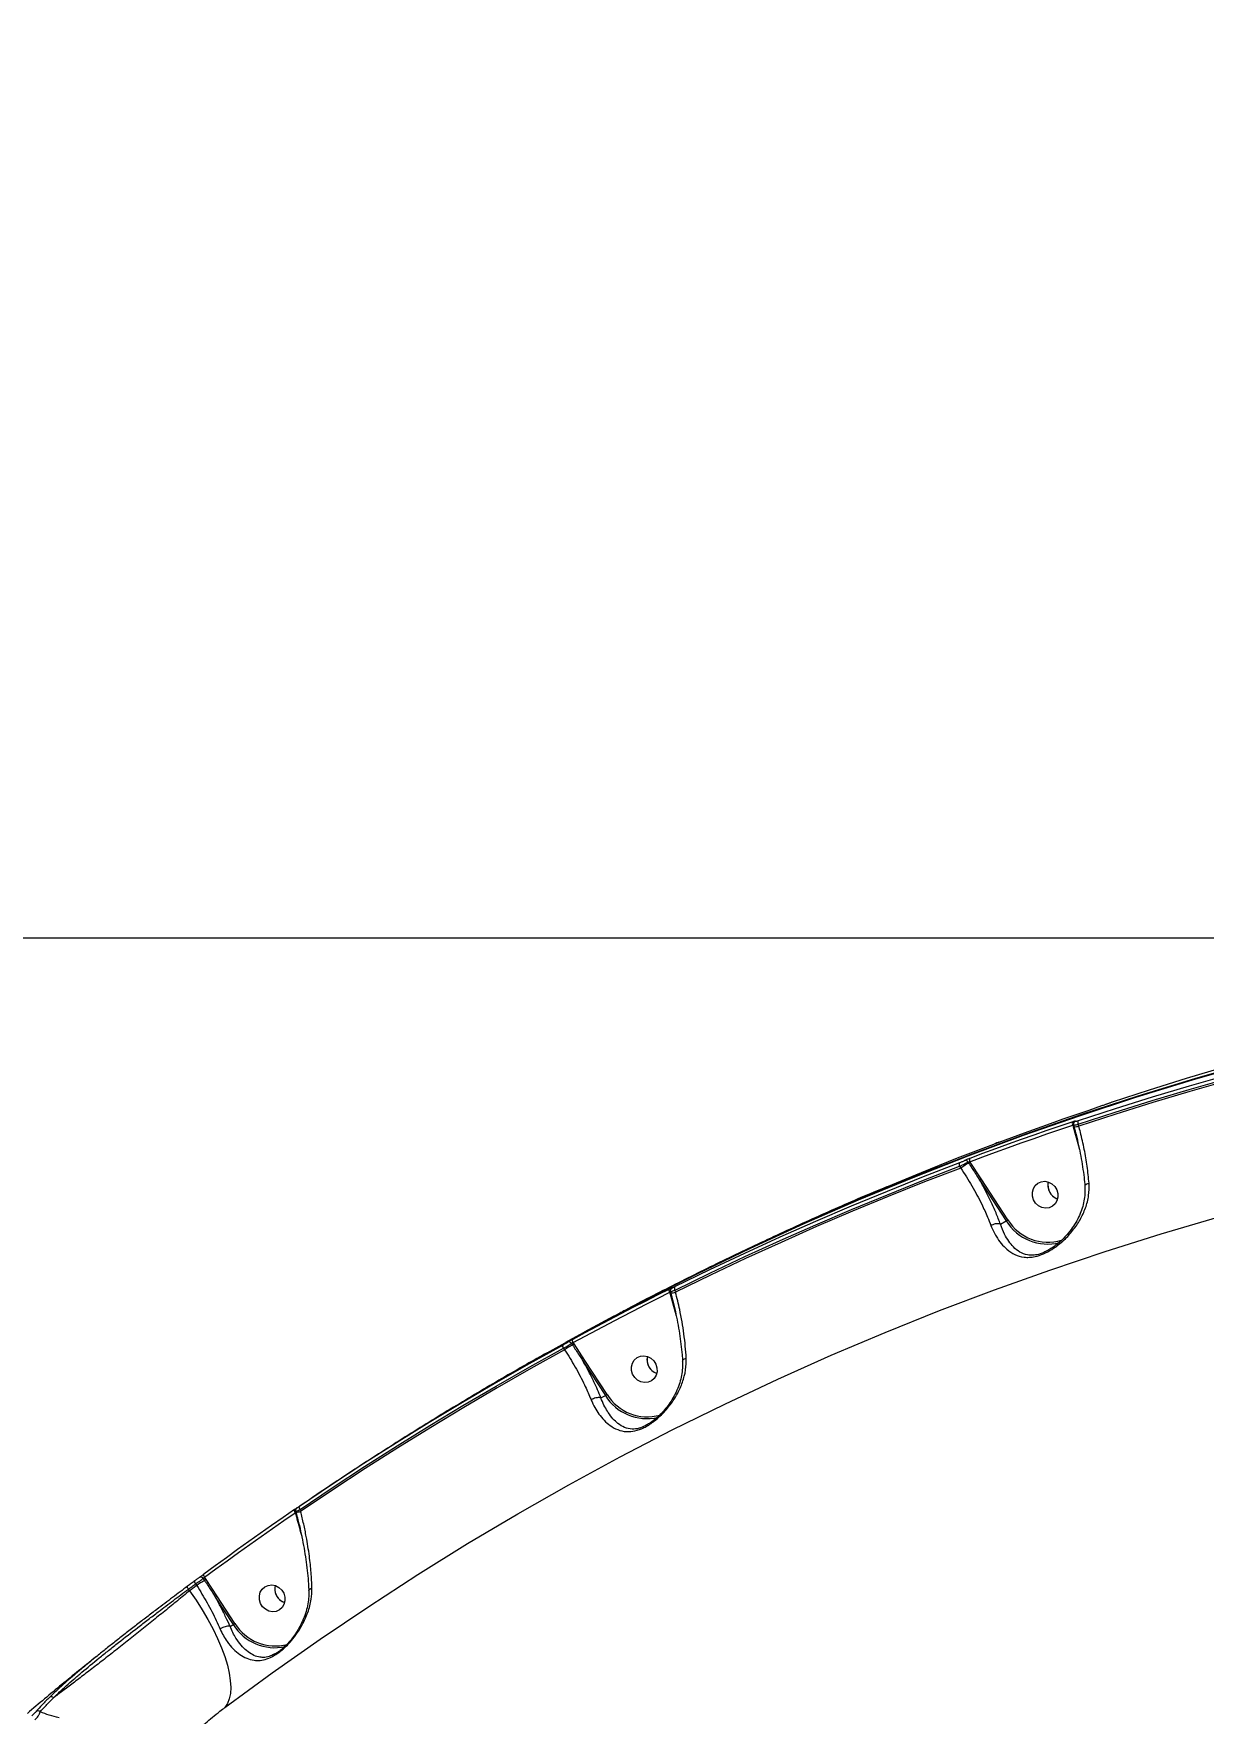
# Model space of a CAD drawing. Header units: millimetres. Extents: x -6879 to 7341, y -8047 to 7187.
# Drawn here: x -1044 to -658, y 3883 to 4437 of the extents above; entities that cross this region are included whole.
import ezdxf

# ---------------------------------------------------------------- set-up
doc = ezdxf.new("R2010")
doc.units = ezdxf.units.MM
for name, color, linetype in [('DIKOM_ОБЪЕКТ', 7, 'Continuous'), ('DIKOM_РАЗМЕР_ЗОНА', 7, 'Continuous'), ('DIKOM_РАЗМЕР_ОБЪЕКТА', 7, 'Continuous')]:
    doc.layers.add(name, color=color, linetype=linetype)
doc.styles.add('style1', font='arial.ttf', dxfattribs={"width": 0.8})
doc.dimstyles.new('1-50', dxfattribs={"dimtxt": 300, "dimasz": 200, "dimexe": 100, "dimexo": 0, "dimgap": 100, "dimtad": 0, "dimdec": 0, "dimtxsty": 'style1', "dimcen": 0, "dimclrd": 7, "dimclre": 7, "dimadec": 1, "dimazin": 2, "dimtfac": 1, "dimtdec": 0, "dimtmove": 1, "dimatfit": 3, "dimfxl": 0, "dimlwd": 25, "dimlwe": 18, "dimarcsym": 0})

# ---------------------------------------------------------------- blocks, each defined once
blk = doc.blocks.new('*D20')
at = {"layer": 'Defpoints', "color": 0, "transparency": 16777216}
for p in [(-335.47, 4138.44), (-5198.79, -5966.88), (-1568.13, -5966.88)]:
    blk.add_point(p, dxfattribs=at)
at = {"layer": 'DIKOM_РАЗМЕР_ОБЪЕКТА', "color": 7, "lineweight": 18, "transparency": 16777216}
for p, q in [((-335.47, 4138.44), (-5298.79, 4138.44)), ((-1568.13, -5966.88), (-5298.79, -5966.88))]:
    blk.add_line(p, q, dxfattribs=at)
at = {"layer": 'DIKOM_РАЗМЕР_ОБЪЕКТА', "color": 7, "lineweight": 25, "transparency": 16777216}
for p, q in [((-5198.79, 3938.44), (-5198.79, -81.84)), ((-5198.79, -5766.88), (-5198.79, -1161.62))]:
    blk.add_line(p, q, dxfattribs=at)
at = {"layer": 'DIKOM_РАЗМЕР_ОБЪЕКТА', "color": 7, "transparency": 16777216}
for points in [[(-5232.12, 3938.44), (-5165.46, 3938.44), (-5198.79, 4138.44)], [(-5232.12, -5766.88), (-5165.46, -5766.88), (-5198.79, -5966.88)]]:
    blk.add_solid(points, dxfattribs=at)
at = {"layer": 'DIKOM_РАЗМЕР_ОБЪЕКТА', "color": 0, "transparency": 16777216, "insert": (-5198.79, -621.73), "char_height": 300, "attachment_point": 5, "rotation": 90, "style": 'style1'}
blk.add_mtext('10100', dxfattribs=at)
blk = doc.blocks.new('*D19')
at = {"layer": 'Defpoints', "color": 0, "transparency": 16777216}
for p in [(5624.04, 6094.27), (-4435.35, 2864.29), (5624.04, -2640.11)]:
    blk.add_point(p, dxfattribs=at)
at = {"layer": 'DIKOM_РАЗМЕР_ОБЪЕКТА', "color": 7, "lineweight": 18, "transparency": 16777216}
for p, q in [((-4435.35, 2864.29), (-4435.35, 6194.27)), ((5624.04, -2640.11), (5624.04, 6194.27))]:
    blk.add_line(p, q, dxfattribs=at)
at = {"layer": 'DIKOM_РАЗМЕР_ОБЪЕКТА', "color": 7, "lineweight": 25, "transparency": 16777216}
for p, q in [((-4235.35, 6094.27), (2113.67, 6094.27)), ((5424.04, 6094.27), (3193.46, 6094.27))]:
    blk.add_line(p, q, dxfattribs=at)
at = {"layer": 'DIKOM_РАЗМЕР_ОБЪЕКТА', "color": 7, "transparency": 16777216}
for points in [[(-4235.35, 6127.6), (-4235.35, 6060.94), (-4435.35, 6094.27)], [(5424.04, 6127.6), (5424.04, 6060.94), (5624.04, 6094.27)]]:
    blk.add_solid(points, dxfattribs=at)
at = {"layer": 'DIKOM_РАЗМЕР_ОБЪЕКТА', "color": 0, "transparency": 16777216, "insert": (2653.56, 6094.27), "char_height": 300, "attachment_point": 5, "style": 'style1'}
blk.add_mtext('10100', dxfattribs=at)
blk = doc.blocks.new('*D18')
at = {"layer": 'Defpoints', "color": 0, "transparency": 16777216}
for p in [(-342.29, 5666.7), (-6681.79, -8047.27), (-1651.48, -8047.27)]:
    blk.add_point(p, dxfattribs=at)
at = {"layer": 'DIKOM_РАЗМЕР_ЗОНА', "color": 7, "lineweight": 18, "transparency": 16777216}
for p, q in [((-342.29, 5666.7), (-6781.79, 5666.7)), ((-1651.48, -8047.27), (-6781.79, -8047.27))]:
    blk.add_line(p, q, dxfattribs=at)
at = {"layer": 'DIKOM_РАЗМЕР_ЗОНА', "color": 7, "lineweight": 25, "transparency": 16777216}
for p, q in [((-6681.79, 5466.7), (-6681.79, -340.84)), ((-6681.79, -7847.27), (-6681.79, -1420.62))]:
    blk.add_line(p, q, dxfattribs=at)
at = {"layer": 'DIKOM_РАЗМЕР_ЗОНА', "color": 7, "transparency": 16777216}
for points in [[(-6715.12, 5466.7), (-6648.46, 5466.7), (-6681.79, 5666.7)], [(-6715.12, -7847.27), (-6648.46, -7847.27), (-6681.79, -8047.27)]]:
    blk.add_solid(points, dxfattribs=at)
at = {"layer": 'DIKOM_РАЗМЕР_ЗОНА', "color": 0, "transparency": 16777216, "insert": (-6681.79, -880.73), "char_height": 300, "attachment_point": 5, "rotation": 90, "style": 'style1'}
blk.add_mtext('13700', dxfattribs=at)
blk = doc.blocks.new('*D17')
at = {"layer": 'Defpoints', "color": 0, "transparency": 16777216}
for p in [(-5935.35, 6990.27), (-5935.35, 998.27), (7340.79, -2830.86)]:
    blk.add_point(p, dxfattribs=at)
at = {"layer": 'DIKOM_РАЗМЕР_ЗОНА', "color": 7, "lineweight": 18, "transparency": 16777216}
for p, q in [((-5935.35, 998.27), (-5935.35, 7090.27)), ((7340.79, -2830.86), (7340.79, 7090.27))]:
    blk.add_line(p, q, dxfattribs=at)
at = {"layer": 'DIKOM_РАЗМЕР_ЗОНА', "color": 7, "lineweight": 25, "transparency": 16777216}
for p, q in [((-5735.35, 6990.27), (2016.67, 6990.27)), ((7140.79, 6990.27), (3096.46, 6990.27))]:
    blk.add_line(p, q, dxfattribs=at)
at = {"layer": 'DIKOM_РАЗМЕР_ЗОНА', "color": 7, "transparency": 16777216}
for points in [[(-5735.35, 7023.6), (-5735.35, 6956.94), (-5935.35, 6990.27)], [(7140.79, 7023.6), (7140.79, 6956.94), (7340.79, 6990.27)]]:
    blk.add_solid(points, dxfattribs=at)
at = {"layer": 'DIKOM_РАЗМЕР_ЗОНА', "color": 0, "transparency": 16777216, "insert": (2556.56, 6990.27), "char_height": 300, "attachment_point": 5, "style": 'style1'}
blk.add_mtext('13300', dxfattribs=at)

msp = doc.modelspace()

# ---------------------------------------------------------------- linework, layer by layer
at = {"layer": 'DIKOM_ОБЪЕКТ', "color": 7, "linetype": 'Continuous', "lineweight": 15}
for p, q in [((-701.15, 4076.76), (-701.02, 4076.27)), ((-701.02, 4076.27), (-699.32, 4070)), ((-700.91, 4076.8), (-700.75, 4076.24)), ((-700.75, 4076.24), (-700.75, 4076.23)), ((-699.17, 4076.45), (-699.35, 4077.08)), ((-735.71, 4064.62), (-735.49, 4064.28)), ((-734.97, 4064.61), (-735.05, 4064.72)), ((-731.32, 4059.06), (-734.97, 4064.61)), ((-699.32, 4070), (-699, 4068.86)), ((-738.45, 4063.2), (-738.08, 4062.63)), ((-722.53, 4045.53), (-731.32, 4059.06)), ((-731.87, 4058.71), (-723.08, 4045.18)), ((-725.01, 4044.12), (-723.08, 4045.18)), ((-709.29, 4035.57), (-710.16, 4035.1)), ((-833.99, 4021.66), (-833.96, 4021.53)), ((-833.96, 4021.53), (-832.22, 4015.15)), ((-833.8, 4021.9), (-833.69, 4021.5)), ((-833.69, 4021.5), (-833.69, 4021.49)), ((-832.19, 4023.55), (-832.39, 4023.45)), ((-832.11, 4021.71), (-832.29, 4022.36)), ((-832.22, 4015.15), (-831.89, 4013.94)), ((-852.45, 4013.75), (-862.27, 4008.48)), ((-866.4, 4004.83), (-866.08, 4004.33)), ((-865.56, 4004.66), (-865.84, 4005.09)), ((-861.98, 3999.22), (-865.56, 4004.66)), ((-869.03, 4003.24), (-868.67, 4002.68)), ((-862.53, 3998.87), (-855.25, 3987.67)), ((-854.7, 3988.01), (-861.98, 3999.22)), ((-856.71, 3986.86), (-855.25, 3987.67)), ((-957.35, 3949.46), (-957.28, 3949.22)), ((-957.35, 3949.29), (-957.32, 3949.37)), ((-957.28, 3949.22), (-957.28, 3949.21)), ((-955.91, 3951.25), (-956.1, 3951.12)), ((-955.7, 3949.43), (-955.88, 3950.1)), ((-955.75, 3942.63), (-955.36, 3941.25)), ((-987.81, 3927.33), (-987.38, 3926.68)), ((-986.86, 3927.01), (-987.35, 3927.75)), ((-983.29, 3921.57), (-986.86, 3927.01)), ((-992.3, 3923.3), (-992.71, 3923.81)), ((-990.33, 3925.58), (-989.97, 3925.03)), ((-983.84, 3921.22), (-977.93, 3912.13)), ((-977.38, 3912.48), (-983.29, 3921.57)), ((-978.99, 3911.55), (-977.93, 3912.13))]:
    msp.add_line(p, q, dxfattribs=at)
at = {"layer": 'DIKOM_ОБЪЕКТ', "color": 7, "linetype": 'Continuous', "lineweight": 15, "flags": 128}
for points in [[(-874.46, 4001.76), (-859.64, 4009.92), (-842.41, 4019.02), (-825.01, 4027.78), (-807.45, 4036.23), (-789.72, 4044.34), (-771.85, 4052.12), (-753.82, 4059.56), (-735.66, 4066.67), (-717.35, 4073.44), (-698.92, 4079.87), (-680.36, 4085.95), (-661.68, 4091.69), (-642.88, 4097.08), (-623.97, 4102.12), (-604.97, 4106.82), (-585.86, 4111.16), (-566.67, 4115.15), (-547.38, 4118.78), (-528.02, 4122.06), (-508.58, 4124.99), (-489.08, 4127.55)], [(-488.41, 4127.92), (-507.92, 4125.35), (-527.36, 4122.43), (-546.72, 4119.15), (-566, 4115.51), (-585.2, 4111.53), (-604.3, 4107.18), (-623.31, 4102.49), (-642.21, 4097.45), (-661.01, 4092.06), (-679.69, 4086.32), (-698.25, 4080.23), (-716.69, 4073.81), (-734.99, 4067.04), (-753.16, 4059.93), (-771.18, 4052.49), (-789.06, 4044.71), (-806.78, 4036.59), (-824.35, 4028.15), (-841.75, 4019.38), (-858.98, 4010.29), (-868.4, 4005.14)], [(-688.06, 4084.45), (-675.92, 4088.4), (-663.72, 4092.22), (-651.48, 4095.88), (-639.18, 4099.4), (-626.84, 4102.76), (-614.45, 4105.98), (-602.02, 4109.05), (-589.55, 4111.96)], [(-600.86, 4105.71), (-613.33, 4102.8), (-625.76, 4099.73), (-638.14, 4096.51), (-650.49, 4093.15), (-662.78, 4089.63), (-675.03, 4085.97), (-687.22, 4082.16), (-699.37, 4078.2)], [(-699.35, 4077.08), (-687.21, 4081.04), (-675.03, 4084.85), (-662.79, 4088.51), (-650.51, 4092.02), (-638.17, 4095.38), (-625.8, 4098.6), (-613.38, 4101.66), (-600.92, 4104.58)], [(-600.53, 4103.99), (-613.02, 4101.07), (-625.47, 4098), (-637.87, 4094.78), (-650.23, 4091.42), (-662.54, 4087.9), (-674.8, 4084.23), (-687.01, 4080.41), (-699.17, 4076.45)], [(-725.45, 4071.16), (-721.24, 4072.73), (-717.02, 4074.28), (-712.79, 4075.81), (-708.55, 4077.33), (-704.31, 4078.82), (-700.06, 4080.3), (-695.8, 4081.76), (-691.53, 4083.2)], [(-701.17, 4077.87), (-705.44, 4076.43), (-709.7, 4074.97), (-713.95, 4073.49), (-718.19, 4072), (-722.43, 4070.48), (-726.66, 4068.95), (-730.88, 4067.4), (-735.1, 4065.83)], [(-735.05, 4064.72), (-730.83, 4066.29), (-726.61, 4067.84), (-722.39, 4069.37), (-718.15, 4070.89), (-713.91, 4072.38), (-709.67, 4073.86), (-705.41, 4075.32), (-701.15, 4076.76)], [(-762.45, 4056.49), (-751.06, 4061.2), (-739.16, 4065.95), (-727.2, 4070.55)], [(-726.1, 4070.91), (-726.17, 4070.9), (-726.33, 4070.86)], [(-738.5, 4064.3), (-750.46, 4059.7), (-762.36, 4054.95), (-774.2, 4050.05), (-785.98, 4045.02), (-797.69, 4039.83), (-809.34, 4034.51), (-820.91, 4029.04), (-832.42, 4023.43)], [(-832.29, 4022.36), (-820.79, 4027.96), (-809.23, 4033.43), (-797.59, 4038.75), (-785.89, 4043.93), (-774.12, 4048.96), (-762.29, 4053.85), (-750.4, 4058.6), (-738.45, 4063.2)], [(-738.08, 4062.63), (-750.06, 4058.03), (-761.97, 4053.27), (-773.83, 4048.37), (-785.62, 4043.33), (-797.34, 4038.14), (-809, 4032.81), (-820.59, 4027.33), (-832.11, 4021.71)], [(-714.08, 4052.17), (-714.44, 4053.39), (-714.47, 4054.65), (-714.16, 4055.84), (-713.53, 4056.87), (-712.63, 4057.65), (-711.54, 4058.13), (-710.35, 4058.25), (-709.15, 4058.02), (-708.04, 4057.45), (-707.11, 4056.58), (-706.44, 4055.49), (-706.07, 4054.27), (-706.04, 4053.01), (-706.36, 4051.82), (-706.99, 4050.79), (-707.88, 4050.01), (-708.97, 4049.54), (-710.16, 4049.41), (-711.36, 4049.65), (-712.47, 4050.22), (-713.4, 4051.08), (-714.08, 4052.17)], [(-980.67, 3884.81), (-965.08, 3896.23), (-949.28, 3907.34), (-933.27, 3918.14), (-917.07, 3928.63), (-900.66, 3938.81), (-884.06, 3948.66), (-867.28, 3958.19), (-850.32, 3967.4), (-833.18, 3976.28), (-815.87, 3984.82), (-798.4, 3993.03), (-780.77, 4000.91), (-762.99, 4008.45), (-745.05, 4015.64), (-726.98, 4022.49), (-708.77, 4029), (-690.43, 4035.15), (-671.97, 4040.96), (-653.39, 4046.42)], [(-834.13, 4022.73), (-838.14, 4020.72), (-842.15, 4018.69), (-846.14, 4016.64), (-850.13, 4014.58), (-854.11, 4012.49), (-858.08, 4010.39), (-862.04, 4008.28), (-866, 4006.14)], [(-865.84, 4005.09), (-861.89, 4007.22), (-857.93, 4009.34), (-853.97, 4011.43), (-849.99, 4013.51), (-846, 4015.58), (-842.01, 4017.62), (-838.01, 4019.65), (-833.99, 4021.66)], [(-833.99, 4021.66), (-834.07, 4021.84), (-834.14, 4022.01), (-834.19, 4022.18), (-834.22, 4022.33), (-834.22, 4022.47), (-834.21, 4022.59), (-834.18, 4022.67), (-834.13, 4022.73)], [(-833.46, 4022.96), (-833.41, 4022.99), (-833.27, 4023.08)], [(-869.19, 4004.29), (-880.33, 3998.12), (-891.4, 3991.8), (-902.39, 3985.36), (-913.3, 3978.77), (-924.13, 3972.06), (-934.88, 3965.21), (-945.54, 3958.22), (-956.12, 3951.11)], [(-869.03, 4003.24), (-869.11, 4003.41), (-869.18, 4003.58), (-869.24, 4003.74), (-869.27, 4003.9), (-869.28, 4004.03), (-869.27, 4004.15), (-869.24, 4004.23), (-869.19, 4004.29)], [(-865.84, 4005.09), (-865.92, 4005.26), (-865.99, 4005.43), (-866.05, 4005.6), (-866.08, 4005.75), (-866.09, 4005.89), (-866.08, 4006), (-866.05, 4006.09), (-866, 4006.14)], [(-955.88, 3950.1), (-945.32, 3957.21), (-934.66, 3964.19), (-923.92, 3971.03), (-913.1, 3977.74), (-902.2, 3984.32), (-891.22, 3990.76), (-880.16, 3997.07), (-869.03, 4003.24)], [(-868.67, 4002.68), (-879.83, 3996.5), (-890.91, 3990.18), (-901.91, 3983.73), (-912.83, 3977.13), (-923.67, 3970.41), (-934.43, 3963.55), (-945.11, 3956.55), (-955.7, 3949.43)], [(-846.25, 3994.65), (-846.61, 3995.87), (-846.64, 3997.13), (-846.33, 3998.32), (-845.7, 3999.35), (-844.8, 4000.14), (-843.71, 4000.61), (-842.52, 4000.73), (-841.32, 4000.5), (-840.21, 3999.93), (-839.28, 3999.06), (-838.6, 3997.98), (-838.24, 3996.75), (-838.21, 3995.5), (-838.53, 3994.31), (-839.16, 3993.28), (-840.05, 3992.49), (-841.14, 3992.02), (-842.33, 3991.89), (-843.53, 3992.13), (-844.64, 3992.7), (-845.57, 3993.56), (-846.25, 3994.65)], [(-957.71, 3950.02), (-961.49, 3947.42), (-965.26, 3944.8), (-969.01, 3942.17), (-972.75, 3939.52), (-976.48, 3936.85), (-980.2, 3934.16), (-983.91, 3931.46), (-987.61, 3928.74)], [(-987.35, 3927.75), (-983.66, 3930.47), (-979.95, 3933.17), (-976.24, 3935.85), (-972.51, 3938.52), (-968.77, 3941.17), (-965.02, 3943.8), (-961.25, 3946.42), (-957.48, 3949.02)], [(-957.48, 3949.02), (-957.58, 3949.18), (-957.66, 3949.34), (-957.73, 3949.5), (-957.77, 3949.64), (-957.79, 3949.77), (-957.79, 3949.88), (-957.76, 3949.97), (-957.71, 3950.02)], [(-957.35, 3949.29), (-957.32, 3949.3), (-957.3, 3949.3)], [(-955.88, 3950.1), (-955.98, 3950.26), (-956.07, 3950.42), (-956.13, 3950.58), (-956.17, 3950.73), (-956.2, 3950.86), (-956.19, 3950.97), (-956.17, 3951.05), (-956.12, 3951.11)], [(-990.59, 3926.57), (-990.89, 3926.35), (-991.19, 3926.13), (-991.49, 3925.91), (-991.78, 3925.68), (-992.08, 3925.46), (-992.38, 3925.24), (-992.68, 3925.02), (-992.97, 3924.8)], [(-990.33, 3925.58), (-990.44, 3925.74), (-990.53, 3925.9), (-990.59, 3926.05), (-990.64, 3926.2), (-990.67, 3926.32), (-990.67, 3926.43), (-990.64, 3926.51), (-990.59, 3926.57)], [(-987.35, 3927.75), (-987.45, 3927.91), (-987.54, 3928.07), (-987.61, 3928.23), (-987.66, 3928.37), (-987.68, 3928.5), (-987.68, 3928.6), (-987.66, 3928.69), (-987.61, 3928.74)], [(-992.71, 3923.81), (-992.81, 3923.97), (-992.9, 3924.13), (-992.97, 3924.28), (-993.02, 3924.42), (-993.04, 3924.55), (-993.04, 3924.66), (-993.02, 3924.74), (-992.97, 3924.8)], [(-992.71, 3923.81), (-992.41, 3924.03), (-992.12, 3924.25), (-991.82, 3924.48), (-991.52, 3924.7), (-991.22, 3924.92), (-990.93, 3925.14), (-990.63, 3925.36), (-990.33, 3925.58)], [(-989.97, 3925.03), (-990.26, 3924.81), (-990.55, 3924.6), (-990.84, 3924.38), (-991.14, 3924.16), (-991.43, 3923.95), (-991.72, 3923.73), (-992.01, 3923.51), (-992.3, 3923.3)], [(-992.3, 3923.3), (-990.14, 3920.17), (-988.12, 3917), (-986.25, 3913.82), (-984.57, 3910.66), (-983.08, 3907.55), (-981.79, 3904.52), (-980.72, 3901.59), (-979.87, 3898.79), (-979.26, 3896.15), (-978.89, 3893.69), (-978.76, 3891.43), (-978.88, 3889.4), (-979.24, 3887.61), (-979.84, 3886.07), (-980.67, 3884.81)], [(-968.93, 3919.12), (-969.3, 3920.34), (-969.32, 3921.6), (-969.01, 3922.79), (-968.38, 3923.82), (-967.48, 3924.6), (-966.4, 3925.07), (-965.2, 3925.2), (-964.01, 3924.97), (-962.9, 3924.4), (-961.96, 3923.53), (-961.29, 3922.44), (-960.92, 3921.22), (-960.89, 3919.96), (-961.21, 3918.77), (-961.84, 3917.74), (-962.73, 3916.96), (-963.82, 3916.49), (-965.01, 3916.36), (-966.21, 3916.59), (-967.32, 3917.17), (-968.25, 3918.03), (-968.93, 3919.12)]]:
    msp.add_lwpolyline(points, dxfattribs=at)
at = {"layer": 'DIKOM_ОБЪЕКТ', "color": 7, "linetype": 'Continuous', "lineweight": 15}
for centre, radius, start, end in [((-700.14, 4077.34), 1.17, 152.6422, 209.54), ((-700.49, 4074.16), 2.17, 97.5414, 104.1534), ((-700.55, 4080.66), 4.43, 267.516, 288.1968), ((-699.95, 4077.14), 0.95, 109.4995, 135.1233), ((-698.32, 4077.66), 1.18, 152.9522, 209.2312), ((-736.54, 4064.15), 0.956, 29.9124, 105.6693), ((-741.95, 4075.01), 12.52, 301.073, 303.8813), ((-734.08, 4065.32), 1.14, 153.4842, 211.6342), ((-737.47, 4063.8), 1.14, 153.9272, 211.6214), ((-702.96, 4010.3), 63.02, 121.0754, 123.8665), ((-737.41, 4068.08), 10.88, 300.5975, 304.0307), ((-704.63, 4056.94), 4.73, 166.5383, 251.3374), ((-704.72, 4056.95), 4.64, 166.3379, 204.6959), ((-704.66, 4056.9), 4.68, 203.7601, 251.4697), ((-728.57, 4054.46), 10.78, 300.5815, 304.0467), ((-709.41, 4053.65), 16.09, 211.7792, 284.068), ((-709.3, 4053.73), 15.56, 211.7653, 286.5852), ((-833.43, 4019.45), 2.15, 97.5002, 104.1947), ((-833.49, 4025.9), 4.41, 267.436, 288.2405), ((-831.45, 4023), 1.06, 156.3576, 217.613), ((-833.62, 3950.48), 62.88, 121.0756, 123.873), ((-867.22, 4004.35), 0.944, 29.9479, 113.5288), ((-872.47, 4014.95), 12.4, 301.046, 303.8845), ((-868.02, 4008.17), 10.8, 300.5806, 304.0387), ((-836.8, 3999.43), 4.73, 166.5468, 251.3289), ((-836.89, 3999.43), 4.64, 166.3523, 204.6816), ((-836.82, 3999.38), 4.68, 203.7783, 251.4515), ((-860.79, 3997.03), 10.88, 300.5975, 304.0307), ((-841.56, 3996.15), 16.11, 211.8052, 282.9852), ((-841.45, 3996.22), 15.58, 211.7908, 285.4644), ((-956.63, 3949.74), 0.85, 131.451, 212.1545), ((-957.07, 3953.57), 4.36, 267.2612, 288.3147), ((-954.93, 3872.82), 62.88, 121.0756, 123.873), ((-988.62, 3926.86), 0.933, 29.9173, 121.475), ((-993.86, 3937.43), 12.56, 301.0644, 303.8661), ((-989.37, 3930.58), 10.87, 300.594, 304.0298), ((-959.48, 3923.89), 4.73, 166.5467, 251.3287), ((-959.57, 3923.9), 4.64, 166.3525, 204.6813), ((-959.51, 3923.84), 4.68, 203.7601, 251.4697), ((-983.54, 3921.6), 11.01, 300.617, 304.0112), ((-964.23, 3920.63), 16.12, 211.823, 282.2623), ((-964.12, 3920.7), 15.6, 211.8085, 284.7508), ((-1037.94, 3887.42), 0.941, 37.2101, 120.0964), ((-1042.31, 3882.69), 0.989, 41.7429, 125.7825)]:
    msp.add_arc(centre, radius, start, end, dxfattribs=at)
for points, knots in [([(-691.53, 4083.2), (-691.51, 4083.21), (-691.33, 4083.27), (-690.98, 4083.39), (-690.51, 4083.56), (-690.08, 4083.72), (-689.89, 4083.79), (-689.8, 4083.83)], [0, 0, 0, 0, 0.042623, 0.282483, 0.521657, 0.760753, 1, 1, 1, 1]), ([(-689.8, 4083.83), (-689.7, 4083.86), (-689.51, 4083.94), (-689.09, 4084.09), (-688.62, 4084.26), (-688.27, 4084.38), (-688.09, 4084.44), (-688.06, 4084.45)], [0, 0, 0, 0, 0.239365, 0.47864, 0.717902, 0.957674, 1, 1, 1, 1]), ([(-700.27, 4078.04), (-700.27, 4078.04), (-700.24, 4078.07), (-700.25, 4078.11), (-700.43, 4078.09), (-700.74, 4078.01), (-701.03, 4077.92), (-701.17, 4077.87)], [0, 0, 0, 0, 0.038585, 0.27816, 0.518405, 0.759284, 1, 1, 1, 1]), ([(-701.15, 4076.76), (-701.11, 4076.78), (-701.02, 4076.83), (-700.92, 4076.88), (-700.88, 4076.88), (-700.87, 4076.88)], [0, 0, 0, 0, 0.337145, 0.670771, 1, 1, 1, 1]), ([(-700.62, 4077.81), (-700.64, 4077.79), (-700.72, 4077.73), (-700.85, 4077.52), (-700.95, 4077.2), (-700.96, 4076.94), (-700.9, 4076.81), (-700.9, 4076.8)], [0, 0, 0, 0, 0.07043, 0.345879, 0.636393, 0.954761, 1, 1, 1, 1]), ([(-700.87, 4076.81), (-700.87, 4076.79), (-700.88, 4076.75), (-700.59, 4076.77), (-700.07, 4076.88), (-699.59, 4077.01), (-699.35, 4077.08)], [0, 0, 0, 0, 0.1510796, 0.433777, 0.7170088, 1, 1, 1, 1]), ([(-700.77, 4076.22), (-700.54, 4075.36), (-699.98, 4073.34), (-699.23, 4070.1), (-698.51, 4066.54), (-697.91, 4063), (-697.45, 4059.71), (-697.26, 4057.65), (-697.17, 4056.72)], [0, 0, 0, 0, 0.133027, 0.312551, 0.492795, 0.67313, 0.85291, 1, 1, 1, 1]), ([(-699.37, 4078.2), (-699.51, 4078.15), (-699.8, 4078.06), (-700.11, 4077.98), (-700.29, 4077.97), (-700.31, 4078), (-700.28, 4078.03), (-700.27, 4078.04)], [0, 0, 0, 0, 0.240674, 0.481492, 0.721699, 0.961199, 1, 1, 1, 1]), ([(-695.79, 4057.61), (-695.98, 4059.48), (-696.35, 4063.13), (-697.33, 4068.81), (-698.31, 4073.24), (-698.99, 4075.77), (-699.17, 4076.45)], [0, 0, 0, 0, 0.302893, 0.594464, 0.892029, 1, 1, 1, 1]), ([(-727.2, 4070.55), (-727.05, 4070.6), (-726.76, 4070.71), (-726.45, 4070.83), (-726.29, 4070.88), (-726.29, 4070.87), (-726.32, 4070.86), (-726.33, 4070.86)], [0, 0, 0, 0, 0.245762, 0.491784, 0.734306, 0.971627, 1, 1, 1, 1]), ([(-726.08, 4070.93), (-726.11, 4070.93), (-726.16, 4070.92), (-726.21, 4070.9), (-726.27, 4070.89), (-726.33, 4070.87), (-726.42, 4070.84), (-726.47, 4070.82)], [0, 0, 0, 0, 0.119271, 0.222194, 0.348663, 0.607134, 1, 1, 1, 1]), ([(-726.33, 4070.86), (-726.33, 4070.85), (-726.37, 4070.84), (-726.37, 4070.83), (-726.2, 4070.88), (-725.89, 4071), (-725.6, 4071.1), (-725.45, 4071.16)], [0, 0, 0, 0, 0.027893, 0.265079, 0.507707, 0.753955, 1, 1, 1, 1]), ([(-725.44, 4071.16), (-725.47, 4071.15), (-725.67, 4071.08), (-725.95, 4070.97), (-726.17, 4070.9), (-726.25, 4070.87), (-726.25, 4070.87), (-726.25, 4070.87)], [0, 0, 0, 0, 0.068506, 0.461177, 0.781791, 0.953978, 1, 1, 1, 1]), ([(-736.8, 4065.07), (-736.89, 4065.02), (-737.07, 4064.92), (-737.47, 4064.73), (-737.93, 4064.53), (-738.28, 4064.38), (-738.47, 4064.31), (-738.5, 4064.3)], [0, 0, 0, 0, 0.234066, 0.467926, 0.70396, 0.944829, 1, 1, 1, 1]), ([(-738.45, 4063.2), (-738.39, 4063.22), (-738.1, 4063.36), (-737.54, 4063.64), (-736.81, 4064.02), (-736.15, 4064.37), (-735.86, 4064.54), (-735.71, 4064.62)], [0, 0, 0, 0, 0.054743, 0.294405, 0.530158, 0.764699, 1, 1, 1, 1]), ([(-735.1, 4065.83), (-735.13, 4065.82), (-735.31, 4065.75), (-735.67, 4065.6), (-736.13, 4065.41), (-736.53, 4065.21), (-736.71, 4065.12), (-736.8, 4065.07)], [0, 0, 0, 0, 0.055849, 0.296897, 0.532661, 0.766274, 1, 1, 1, 1]), ([(-735.71, 4064.62), (-735.68, 4064.64), (-735.62, 4064.67), (-735.46, 4064.7), (-735.28, 4064.72), (-735.14, 4064.73), (-735.06, 4064.72), (-735.05, 4064.72)], [0, 0, 0, 0, 0.217908, 0.443708, 0.683668, 0.939817, 1, 1, 1, 1]), ([(-738.08, 4062.63), (-736.83, 4060.69), (-734.3, 4056.74), (-731.42, 4051.29), (-729.39, 4046.9), (-728.49, 4044.6), (-728.12, 4043.65)], [0, 0, 0, 0, 0.307262, 0.623321, 0.84635, 1, 1, 1, 1]), ([(-735.49, 4064.28), (-735.31, 4064), (-734.4, 4062.6), (-733.18, 4060.76), (-732.17, 4059.17), (-731.87, 4058.71)], [0, 0, 0, 0, 0.150411, 0.752116, 1, 1, 1, 1]), ([(-762.44, 4056.48), (-763.14, 4056.19), (-769.59, 4053.54), (-781.66, 4048.25), (-798.63, 4040.59), (-815.46, 4032.62), (-832.14, 4024.35), (-843.86, 4018.38), (-849.98, 4015.08), (-850.64, 4014.73)], [0, 0, 0, 0, 0.023381, 0.214161, 0.404918, 0.595652, 0.786371, 0.977075, 1, 1, 1, 1]), ([(-725.01, 4044.12), (-725.47, 4045.34), (-726.41, 4047.81), (-728.09, 4051.52), (-729.89, 4055.17), (-731.21, 4057.53), (-731.87, 4058.71)], [0, 0, 0, 0, 0.25955, 0.521842, 0.759885, 1, 1, 1, 1]), ([(-728.12, 4043.65), (-727.58, 4042.43), (-726.6, 4040.21), (-724.78, 4037.7), (-722.75, 4035.63), (-720.33, 4034.01), (-717.81, 4033.24), (-715.51, 4033.15), (-713.39, 4033.42), (-710.81, 4034.26), (-708.18, 4035.67), (-705.9, 4037.28), (-703.5, 4039.34), (-701.01, 4042.07), (-698.63, 4045.58), (-696.86, 4049.43), (-695.76, 4053.49), (-695.78, 4056.26), (-695.79, 4057.61)], [0, 0, 0, 0, 0.078549, 0.14306, 0.207601, 0.287215, 0.366549, 0.405753, 0.44485, 0.497443, 0.549691, 0.592271, 0.634936, 0.707294, 0.779729, 0.854486, 0.929141, 1, 1, 1, 1]), ([(-697.21, 4056.73), (-697.18, 4056.07), (-697.09, 4054.61), (-697.33, 4052.34), (-697.85, 4049.94), (-698.69, 4047.57), (-699.83, 4045.2), (-701.27, 4042.89), (-702.9, 4040.8), (-704.56, 4039.05), (-706.11, 4037.66), (-707.6, 4036.54), (-708.94, 4035.68), (-709.78, 4035.26), (-710.15, 4035.08)], [0, 0, 0, 0, 0.0766846, 0.1683913, 0.263233, 0.3602224, 0.4599465, 0.5655544, 0.670528, 0.7571589, 0.8315593, 0.8968324, 0.9555599, 1, 1, 1, 1]), ([(-697.13, 4056.73), (-697.13, 4056.8), (-697.12, 4056.98), (-696.78, 4057.25), (-696.32, 4057.46), (-695.97, 4057.57), (-695.84, 4057.6), (-695.79, 4057.61)], [0, 0, 0, 0, 0.2308, 0.534172, 0.837599, 0.949883, 1, 1, 1, 1]), ([(-725.01, 4044.12), (-725.19, 4044.18), (-725.55, 4044.31), (-726.31, 4044.29), (-727.12, 4044.12), (-727.69, 4043.89), (-728, 4043.72), (-728.08, 4043.68), (-728.12, 4043.65)], [0, 0, 0, 0, 0.231617, 0.463293, 0.694901, 0.926535, 0.961054, 1, 1, 1, 1]), ([(-725.01, 4044.12), (-725.01, 4044.12), (-725.01, 4044.12), (-725.01, 4044.12), (-725.01, 4044.12)], [0, 0, 0, 0, 0.63012, 1, 1, 1, 1]), ([(-710.16, 4035.1), (-710.32, 4035.01), (-711.29, 4034.47), (-712.89, 4034.04), (-714.66, 4033.83), (-715.61, 4033.91), (-717.02, 4034.16), (-718.7, 4034.84), (-720.66, 4036.43), (-722.29, 4038.44), (-723.78, 4040.88), (-724.54, 4042.9), (-725.01, 4044.12), (-725.01, 4044.12)], [0, 0, 0, 0, 0.019439, 0.115615, 0.185939, 0.259424, 0.263182, 0.417745, 0.57873, 0.708628, 0.840748, 0.99992, 1, 1, 1, 1]), ([(-833.27, 4023.08), (-833.27, 4023.08), (-833.24, 4023.11), (-833.25, 4023.13), (-833.41, 4023.07), (-833.71, 4022.94), (-833.99, 4022.8), (-834.13, 4022.73)], [0, 0, 0, 0, 0.027834, 0.264983, 0.507666, 0.753978, 1, 1, 1, 1]), ([(-833.99, 4021.66), (-833.96, 4021.71), (-833.88, 4021.8), (-833.79, 4021.9), (-833.77, 4021.94), (-833.75, 4021.95)], [0, 0, 0, 0, 0.349779, 0.686216, 1, 1, 1, 1]), ([(-833.46, 4022.95), (-833.48, 4022.94), (-833.54, 4022.9), (-833.66, 4022.75), (-833.79, 4022.52), (-833.86, 4022.22), (-833.82, 4022.01), (-833.8, 4021.91)], [0, 0, 0, 0, 0.091967, 0.271847, 0.485371, 0.737661, 1, 1, 1, 1]), ([(-833.77, 4021.91), (-833.77, 4021.9), (-833.78, 4021.86), (-833.51, 4021.93), (-833.01, 4022.09), (-832.53, 4022.27), (-832.29, 4022.36)], [0, 0, 0, 0, 0.138934, 0.4245, 0.712952, 1, 1, 1, 1]), ([(-833.71, 4021.49), (-833.48, 4020.63), (-832.91, 4018.58), (-832.15, 4015.3), (-831.41, 4011.68), (-830.79, 4008.08), (-830.3, 4004.53), (-829.97, 4001.5), (-829.85, 3999.7), (-829.81, 3999.01)], [0, 0, 0, 0, 0.114981, 0.272827, 0.431184, 0.58948, 0.747205, 0.903968, 1, 1, 1, 1]), ([(-832.42, 4023.43), (-832.56, 4023.36), (-832.84, 4023.22), (-833.14, 4023.09), (-833.3, 4023.03), (-833.31, 4023.05), (-833.28, 4023.08), (-833.27, 4023.08)], [0, 0, 0, 0, 0.245778, 0.491755, 0.73423, 0.971468, 1, 1, 1, 1]), ([(-828.6, 3999.93), (-828.68, 4001.24), (-828.85, 4003.87), (-829.33, 4007.91), (-829.95, 4011.96), (-830.83, 4016.57), (-831.64, 4019.81), (-832.11, 4021.71)], [0, 0, 0, 0, 0.187288, 0.37655, 0.557007, 0.739195, 1, 1, 1, 1]), ([(-867.59, 4005.22), (-867.68, 4005.17), (-867.86, 4005.06), (-868.25, 4004.82), (-868.68, 4004.57), (-869, 4004.39), (-869.17, 4004.3), (-869.19, 4004.29)], [0, 0, 0, 0, 0.239403, 0.478719, 0.717896, 0.957701, 1, 1, 1, 1]), ([(-869.03, 4003.24), (-868.99, 4003.26), (-868.73, 4003.42), (-868.2, 4003.73), (-867.48, 4004.16), (-866.84, 4004.56), (-866.54, 4004.74), (-866.4, 4004.83)], [0, 0, 0, 0, 0.042237, 0.281964, 0.521236, 0.76061, 1, 1, 1, 1]), ([(-866, 4006.14), (-866.02, 4006.13), (-866.18, 4006.04), (-866.51, 4005.86), (-866.94, 4005.62), (-867.33, 4005.38), (-867.51, 4005.28), (-867.59, 4005.22)], [0, 0, 0, 0, 0.04264, 0.282493, 0.521691, 0.760806, 1, 1, 1, 1]), ([(-866.4, 4004.83), (-866.37, 4004.85), (-866.32, 4004.88), (-866.18, 4004.95), (-866.02, 4005.02), (-865.91, 4005.07), (-865.85, 4005.09), (-865.84, 4005.09)], [0, 0, 0, 0, 0.236775, 0.47398, 0.713574, 0.956293, 1, 1, 1, 1]), ([(-866.08, 4004.33), (-865.9, 4004.05), (-864.99, 4002.66), (-863.79, 4000.84), (-862.8, 3999.3), (-862.53, 3998.87)], [0, 0, 0, 0, 0.1533216, 0.7665984, 1, 1, 1, 1]), ([(-874.45, 4001.73), (-876.73, 4000.45), (-884.44, 3996.16), (-897.41, 3988.57), (-913.34, 3978.95), (-929.1, 3969.04), (-943.33, 3959.79), (-952.22, 3953.73), (-955.99, 3951.17)], [0, 0, 0, 0, 0.0818609, 0.2757782, 0.4696925, 0.6636095, 0.8575314, 1, 1, 1, 1]), ([(-868.67, 4002.68), (-867.48, 4000.8), (-865.07, 3996.98), (-862.3, 3991.65), (-860.68, 3988.05), (-860.02, 3986.43), (-859.92, 3986.19)], [0, 0, 0, 0, 0.343495, 0.696936, 0.954527, 1, 1, 1, 1]), ([(-856.71, 3986.86), (-857.44, 3988.6), (-858.63, 3991.44), (-860.65, 3995.49), (-861.9, 3997.74), (-862.53, 3998.87)], [0, 0, 0, 0, 0.442699, 0.720167, 1, 1, 1, 1]), ([(-859.92, 3986.19), (-859.83, 3985.96), (-859.37, 3984.87), (-858.43, 3983.07), (-856.93, 3980.85), (-855.18, 3978.92), (-853.02, 3977.22), (-850.55, 3976.02), (-847.79, 3975.6), (-845.29, 3975.96), (-843.3, 3976.67), (-841.75, 3977.43), (-840.18, 3978.4), (-838.5, 3979.66), (-836.76, 3981.22), (-834.63, 3983.5), (-832.47, 3986.42), (-830.48, 3990.09), (-829.11, 3994.01), (-828.55, 3997.35), (-828.59, 3999.33), (-828.6, 3999.93)], [0, 0, 0, 0, 0.0134532, 0.0663221, 0.1192311, 0.1832727, 0.2473505, 0.3264809, 0.4053666, 0.467862, 0.4990979, 0.5303046, 0.5614421, 0.5926236, 0.6345148, 0.6764878, 0.7480841, 0.8197588, 0.8939585, 0.9680663, 1, 1, 1, 1]), ([(-829.86, 3999.02), (-829.83, 3998.45), (-829.76, 3997.07), (-830, 3994.86), (-830.52, 3992.42), (-831.38, 3989.98), (-832.51, 3987.56), (-833.87, 3985.33), (-835.31, 3983.38), (-836.73, 3981.78), (-838.11, 3980.44), (-839.43, 3979.35), (-840.52, 3978.56), (-841.14, 3978.2), (-841.35, 3978.08)], [0, 0, 0, 0, 0.071676, 0.172513, 0.276251, 0.382457, 0.491964, 0.60286, 0.695986, 0.776193, 0.848857, 0.913126, 0.970241, 1, 1, 1, 1]), ([(-829.77, 3999.02), (-829.76, 3999.1), (-829.76, 3999.29), (-829.42, 3999.59), (-829.01, 3999.79), (-828.71, 3999.89), (-828.64, 3999.92), (-828.6, 3999.93)], [0, 0, 0, 0, 0.240168, 0.568042, 0.896001, 0.944809, 1, 1, 1, 1]), ([(-856.71, 3986.86), (-856.89, 3986.91), (-857.24, 3987.01), (-857.98, 3986.95), (-858.78, 3986.75), (-859.4, 3986.49), (-859.77, 3986.28), (-859.89, 3986.21), (-859.92, 3986.19)], [0, 0, 0, 0, 0.220475, 0.440983, 0.661484, 0.881973, 0.963564, 1, 1, 1, 1]), ([(-856.71, 3986.86), (-856.71, 3986.86), (-856.71, 3986.86), (-856.71, 3986.86), (-856.71, 3986.86)], [0, 0, 0, 0, 0.7057172, 1, 1, 1, 1]), ([(-841.6, 3977.93), (-842.3, 3977.57), (-843.19, 3977.13), (-844.84, 3976.65), (-846.72, 3976.45), (-848.97, 3977.01), (-850.99, 3978.24), (-852.76, 3979.92), (-854.21, 3981.79), (-855.44, 3983.91), (-856.28, 3985.6), (-856.62, 3986.66), (-856.71, 3986.86), (-856.71, 3986.86)], [0, 0, 0, 0, 0.085562, 0.107175, 0.220575, 0.367812, 0.520793, 0.644052, 0.769417, 0.870945, 0.974294, 0.999937, 1, 1, 1, 1]), ([(-841.35, 3978.07), (-841.41, 3978.03), (-841.5, 3977.97), (-841.58, 3977.93), (-841.6, 3977.93)], [0, 0, 0, 0, 0.773127, 1, 1, 1, 1]), ([(-957.19, 3950.38), (-957.24, 3950.35), (-957.38, 3950.25), (-957.58, 3950.12), (-957.71, 3950.02)], [0, 0, 0, 0, 0.287996, 1, 1, 1, 1]), ([(-957.48, 3949.02), (-957.45, 3949.09), (-957.4, 3949.18), (-957.36, 3949.27), (-957.35, 3949.29)], [0, 0, 0, 0, 0.720832, 1, 1, 1, 1]), ([(-957.48, 3949.02), (-957.42, 3948.81), (-956.84, 3946.68), (-956.26, 3944.55), (-955.75, 3942.63)], [0, 0, 0, 0, 0.097409, 1, 1, 1, 1]), ([(-956.92, 3950.57), (-956.93, 3950.56), (-956.95, 3950.55), (-956.96, 3950.54), (-956.99, 3950.52), (-957.03, 3950.48), (-957.13, 3950.39), (-957.27, 3950.21), (-957.38, 3949.91), (-957.41, 3949.63), (-957.34, 3949.49), (-957.33, 3949.46)], [0, 0, 0, 0, 0.093415, 0.162086, 0.186265, 0.213468, 0.293373, 0.465223, 0.675508, 0.944229, 1, 1, 1, 1]), ([(-957.31, 3949.47), (-957.32, 3949.46), (-957.34, 3949.43), (-957.1, 3949.53), (-956.61, 3949.75), (-956.12, 3949.98), (-955.88, 3950.1)], [0, 0, 0, 0, 0.110449, 0.40311, 0.703202, 1, 1, 1, 1]), ([(-957.3, 3949.21), (-957.06, 3948.35), (-956.48, 3946.27), (-955.69, 3942.9), (-954.91, 3939.17), (-954.25, 3935.44), (-953.72, 3931.77), (-953.33, 3928.2), (-953.09, 3925.34), (-953.04, 3923.74), (-953.02, 3923.24)], [0, 0, 0, 0, 0.098894, 0.239658, 0.380657, 0.52137, 0.66142, 0.800509, 0.93842, 1, 1, 1, 1]), ([(-956.92, 3950.57), (-956.9, 3950.58), (-956.87, 3950.6), (-956.98, 3950.53), (-957.13, 3950.43), (-957.19, 3950.38)], [0, 0, 0, 0, 0.3508911, 0.7014165, 1, 1, 1, 1]), ([(-956.9, 3950.58), (-956.91, 3950.57), (-956.98, 3950.53), (-956.94, 3950.55), (-956.92, 3950.57)], [0, 0, 0, 0, 0.211683, 1, 1, 1, 1]), ([(-956.91, 3950.58), (-956.91, 3950.58), (-956.9, 3950.58), (-956.92, 3950.57), (-956.94, 3950.55), (-956.95, 3950.54)], [0, 0, 0, 0, 0.104663, 0.612323, 1, 1, 1, 1]), ([(-956.12, 3951.11), (-956.25, 3951.02), (-956.52, 3950.83), (-956.8, 3950.64), (-956.87, 3950.6), (-956.9, 3950.58)], [0, 0, 0, 0, 0.368119, 0.736719, 1, 1, 1, 1]), ([(-951.99, 3924.16), (-952.06, 3925.85), (-952.2, 3929.26), (-952.82, 3934.98), (-953.67, 3940.36), (-954.68, 3945.3), (-955.36, 3948.05), (-955.7, 3949.43)], [0, 0, 0, 0, 0.2106509, 0.424751, 0.6762121, 0.8373985, 1, 1, 1, 1]), ([(-989.1, 3927.66), (-989.19, 3927.6), (-989.36, 3927.48), (-989.73, 3927.21), (-990.13, 3926.91), (-990.43, 3926.69), (-990.57, 3926.58), (-990.59, 3926.57)], [0, 0, 0, 0, 0.240758, 0.481347, 0.722107, 0.962855, 1, 1, 1, 1]), ([(-990.33, 3925.58), (-990.3, 3925.6), (-990.05, 3925.78), (-989.55, 3926.13), (-988.86, 3926.61), (-988.24, 3927.04), (-987.95, 3927.23), (-987.81, 3927.33)], [0, 0, 0, 0, 0.037209, 0.278128, 0.518877, 0.759393, 1, 1, 1, 1]), ([(-987.61, 3928.74), (-987.63, 3928.73), (-987.77, 3928.62), (-988.07, 3928.4), (-988.48, 3928.11), (-988.85, 3927.84), (-989.02, 3927.72), (-989.1, 3927.66)], [0, 0, 0, 0, 0.037206, 0.27789, 0.518539, 0.759221, 1, 1, 1, 1]), ([(-987.81, 3927.33), (-987.78, 3927.35), (-987.73, 3927.4), (-987.62, 3927.51), (-987.49, 3927.62), (-987.4, 3927.71), (-987.36, 3927.75), (-987.35, 3927.75)], [0, 0, 0, 0, 0.240231, 0.481321, 0.722278, 0.96306, 1, 1, 1, 1]), ([(-987.38, 3926.68), (-987.2, 3926.4), (-986.29, 3925), (-985.1, 3923.19), (-984.11, 3921.65), (-983.84, 3921.22)], [0, 0, 0, 0, 0.153663, 0.768291, 1, 1, 1, 1]), ([(-992.97, 3924.8), (-994.61, 3923.57), (-997.91, 3921.09), (-1002.47, 3917.64), (-1006.44, 3914.61), (-1009.81, 3912.03), (-1013.18, 3909.41), (-1016.51, 3906.8), (-1019.74, 3904.24), (-1022.88, 3901.72), (-1025.92, 3899.24), (-1028.81, 3896.83), (-1031.51, 3894.52), (-1034.02, 3892.32), (-1036.35, 3890.21), (-1037.72, 3888.89), (-1038.41, 3888.24)], [0, 0, 0, 0, 0.101305, 0.204325, 0.269547, 0.334771, 0.401879, 0.468986, 0.534397, 0.599808, 0.667131, 0.734452, 0.799892, 0.865331, 0.932666, 1, 1, 1, 1]), ([(-1037.19, 3887.99), (-1035.85, 3889.27), (-1033.82, 3891.2), (-1030.52, 3894.1), (-1027, 3897.12), (-1023.13, 3900.32), (-1019.03, 3903.62), (-1014.8, 3906.97), (-1010.42, 3910.38), (-1006, 3913.78), (-1002.08, 3916.77), (-997.58, 3920.17), (-994.34, 3922.59), (-992.71, 3923.81)], [0, 0, 0, 0, 0.130743, 0.198062, 0.265386, 0.396116, 0.463449, 0.530785, 0.661198, 0.728344, 0.795493, 0.89689, 1, 1, 1, 1]), ([(-992.3, 3923.3), (-993.63, 3922.2), (-996.29, 3920.01), (-1000.49, 3916.59), (-1004.8, 3913.11), (-1009.15, 3909.62), (-1013.51, 3906.16), (-1017.81, 3902.78), (-1022, 3899.51), (-1026.03, 3896.4), (-1029.82, 3893.5), (-1033.35, 3890.84), (-1035.74, 3889.06), (-1036.96, 3888.16), (-1037.19, 3887.99)], [0, 0, 0, 0, 0.087442, 0.174884, 0.263311, 0.352018, 0.440447, 0.529749, 0.619339, 0.708642, 0.798551, 0.888749, 0.978657, 1, 1, 1, 1]), ([(-989.97, 3925.03), (-988.8, 3923.14), (-986.44, 3919.32), (-983.94, 3914.46), (-982.68, 3911.6), (-982.26, 3910.67)], [0, 0, 0, 0, 0.395873, 0.803226, 1, 1, 1, 1]), ([(-978.99, 3911.55), (-979.43, 3912.53), (-980.36, 3914.62), (-981.97, 3917.86), (-983.22, 3920.1), (-983.84, 3921.22)], [0, 0, 0, 0, 0.30935, 0.653218, 1, 1, 1, 1]), ([(-982.26, 3910.67), (-981.92, 3909.92), (-981.22, 3908.44), (-979.78, 3906.19), (-977.98, 3904.04), (-975.79, 3902.19), (-973.51, 3900.92), (-971.27, 3900.3), (-969.08, 3900.24), (-966.85, 3900.7), (-964.73, 3901.67), (-962.89, 3902.91), (-961.46, 3904.05), (-960.07, 3905.38), (-958.47, 3907.14), (-956.79, 3909.35), (-954.89, 3912.43), (-953.24, 3916.14), (-952.13, 3920.23), (-952.03, 3922.93), (-951.99, 3924.16)], [0, 0, 0, 0, 0.04508, 0.090182, 0.158891, 0.227684, 0.298405, 0.369115, 0.425048, 0.480821, 0.540822, 0.571385, 0.601955, 0.634469, 0.667032, 0.719849, 0.772771, 0.852886, 0.932988, 1, 1, 1, 1]), ([(-953.04, 3923.23), (-953.02, 3922.82), (-952.96, 3921.6), (-953.18, 3919.54), (-953.7, 3917.05), (-954.53, 3914.53), (-955.59, 3912.15), (-956.79, 3910.03), (-958, 3908.24), (-959.21, 3906.71), (-960.38, 3905.43), (-961.55, 3904.32), (-962.63, 3903.43), (-963.3, 3903), (-963.58, 3902.81)], [0, 0, 0, 0, 0.055071, 0.161794, 0.272939, 0.3884, 0.503931, 0.602005, 0.688654, 0.764832, 0.831942, 0.891139, 0.953583, 1, 1, 1, 1]), ([(-952.98, 3923.23), (-952.98, 3923.32), (-952.97, 3923.54), (-952.64, 3923.85), (-952.26, 3924.06), (-952.03, 3924.14), (-951.99, 3924.16)], [0, 0, 0, 0, 0.270854, 0.624561, 0.939704, 1, 1, 1, 1]), ([(-978.99, 3911.55), (-979.16, 3911.58), (-979.5, 3911.65), (-980.23, 3911.56), (-981.01, 3911.33), (-981.68, 3911.03), (-982.08, 3910.79), (-982.23, 3910.69), (-982.26, 3910.67)], [0, 0, 0, 0, 0.212344, 0.424669, 0.637001, 0.849367, 0.965464, 1, 1, 1, 1]), ([(-978.99, 3911.55), (-978.99, 3911.55), (-978.99, 3911.54), (-978.99, 3911.55), (-978.99, 3911.55)], [0, 0, 0, 0, 0.7867717, 1, 1, 1, 1]), ([(-964.21, 3902.46), (-964.86, 3902.14), (-966.23, 3901.45), (-967.95, 3901.25), (-969.76, 3901.42), (-971.6, 3902.14), (-973.49, 3903.44), (-975.31, 3905.25), (-976.84, 3907.32), (-978.07, 3909.45), (-978.7, 3910.85), (-978.99, 3911.54), (-978.99, 3911.55)], [0, 0, 0, 0, 0.090171, 0.191397, 0.296057, 0.42936, 0.56536, 0.695569, 0.82894, 0.913714, 0.999953, 1, 1, 1, 1]), ([(-1023.31, 3901.36), (-1027.03, 3898.38), (-1034.61, 3892.31), (-1042.03, 3886.05), (-1045.8, 3882.87)], [0, 0, 0, 0, 0.49146, 1, 1, 1, 1]), ([(-963.56, 3902.81), (-963.67, 3902.74), (-963.9, 3902.59), (-964.11, 3902.51), (-964.21, 3902.46)], [0, 0, 0, 0, 0.485593, 1, 1, 1, 1]), ([(-1038.41, 3888.24), (-1039.28, 3887.38), (-1041.03, 3885.64), (-1042.26, 3884.22), (-1042.88, 3883.5)], [0, 0, 0, 0, 0.496498, 1, 1, 1, 1]), ([(-1041.57, 3883.35), (-1040.97, 3884.05), (-1039.76, 3885.44), (-1038.05, 3887.14), (-1037.19, 3887.99)], [0, 0, 0, 0, 0.4964843, 1, 1, 1, 1]), ([(-1042.88, 3883.5), (-1042.97, 3883.4), (-1043.14, 3883.2), (-1043.52, 3882.82), (-1043.93, 3882.43), (-1044.2, 3882.2), (-1044.33, 3882.09)], [0, 0, 0, 0, 0.297464, 0.588987, 0.802833, 1, 1, 1, 1]), ([(-1043.31, 3880.72), (-1043.12, 3880.91), (-1042.73, 3881.3), (-1042.2, 3882.01), (-1041.75, 3882.75), (-1041.63, 3883.15), (-1041.57, 3883.35)], [0, 0, 0, 0, 0.2146837, 0.4348055, 0.718829, 1, 1, 1, 1]), ([(-1035.35, 3881.4), (-1036.44, 3881.66), (-1038.62, 3882.19), (-1040.58, 3882.96), (-1041.57, 3883.35)], [0, 0, 0, 0, 0.497875, 1, 1, 1, 1]), ([(-989.98, 3876.69), (-989.67, 3877.06), (-989.03, 3877.82), (-987.13, 3879.59), (-984.81, 3881.57), (-982.55, 3883.39), (-981.21, 3884.41), (-980.67, 3884.81)], [0, 0, 0, 0, 0.20991, 0.422897, 0.638265, 0.855356, 1, 1, 1, 1])]:
    msp.add_open_spline(points, degree=3, knots=knots, dxfattribs=at)

# ---------------------------------------------------------------- dimensions: what is measured, and where the dimension line sits
at = {"layer": 'DIKOM_РАЗМЕР_ЗОНА'}
dim = msp.add_linear_dim(base=(-5935.35, 6990.27), p1=(7340.79, -2830.86), p2=(-5935.35, 998.27), text='13300', dimstyle='1-50', override={"dimscale": 1, "dimtix": 0, "dimtofl": 1, "dimtmove": 1, "dimatfit": 3}, dxfattribs=at)
dim.commit()
dim.dimension.update_dxf_attribs({"geometry": '*D17', "text_midpoint": (2556.56, 6990.27), "dimtype": 160})
dim = msp.add_linear_dim(base=(-6681.79, -8047.27), p1=(-342.29, 5666.7), p2=(-1651.48, -8047.27), angle=270, text='13700', dimstyle='1-50', override={"dimscale": 1, "dimtix": 0, "dimtofl": 1, "dimtmove": 1, "dimatfit": 3}, dxfattribs=at)
dim.commit()
dim.dimension.update_dxf_attribs({"geometry": '*D18', "text_midpoint": (-6681.79, -880.73), "dimtype": 160})
at = {"layer": 'DIKOM_РАЗМЕР_ОБЪЕКТА'}
dim = msp.add_linear_dim(base=(5624.04, 6094.27), p1=(-4435.35, 2864.29), p2=(5624.04, -2640.11), text='10100', dimstyle='1-50', override={"dimscale": 1, "dimtix": 0, "dimtofl": 1, "dimtmove": 1, "dimatfit": 3}, dxfattribs=at)
dim.commit()
dim.dimension.update_dxf_attribs({"geometry": '*D19', "text_midpoint": (2653.56, 6094.27), "dimtype": 160})
dim = msp.add_linear_dim(base=(-5198.79, -5966.88), p1=(-335.47, 4138.44), p2=(-1568.13, -5966.88), angle=270, text='10100', dimstyle='1-50', override={"dimscale": 1, "dimtix": 0, "dimtofl": 1, "dimtmove": 1, "dimatfit": 3}, dxfattribs=at)
dim.commit()
dim.dimension.update_dxf_attribs({"geometry": '*D20', "text_midpoint": (-5198.79, -621.73), "dimtype": 160})

doc.saveas('drawing.dxf')
